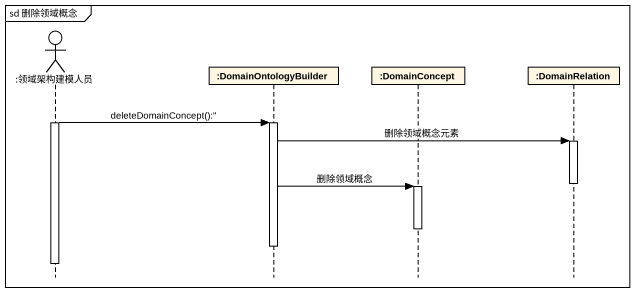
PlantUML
@startuml
mainframe sd 删除领域概念
hide footbox
actor ":领域架构建模人员" as 领域架构建模人员
participant ":DomainOntologyBuilder" as DomainOntologyBuilder
participant ":DomainConcept" as DomainConcept
participant ":DomainRelation" as DomainRelation

activate 领域架构建模人员
领域架构建模人员 -> DomainOntologyBuilder : deleteDomainConcept():''
activate DomainOntologyBuilder
DomainOntologyBuilder -> DomainRelation : 删除领域概念元素
activate DomainRelation
deactivate DomainRelation
DomainOntologyBuilder -> DomainConcept : 删除领域概念
activate DomainConcept
deactivate DomainConcept
deactivate DomainOntologyBuilder
deactivate 领域架构建模人员
@enduml
